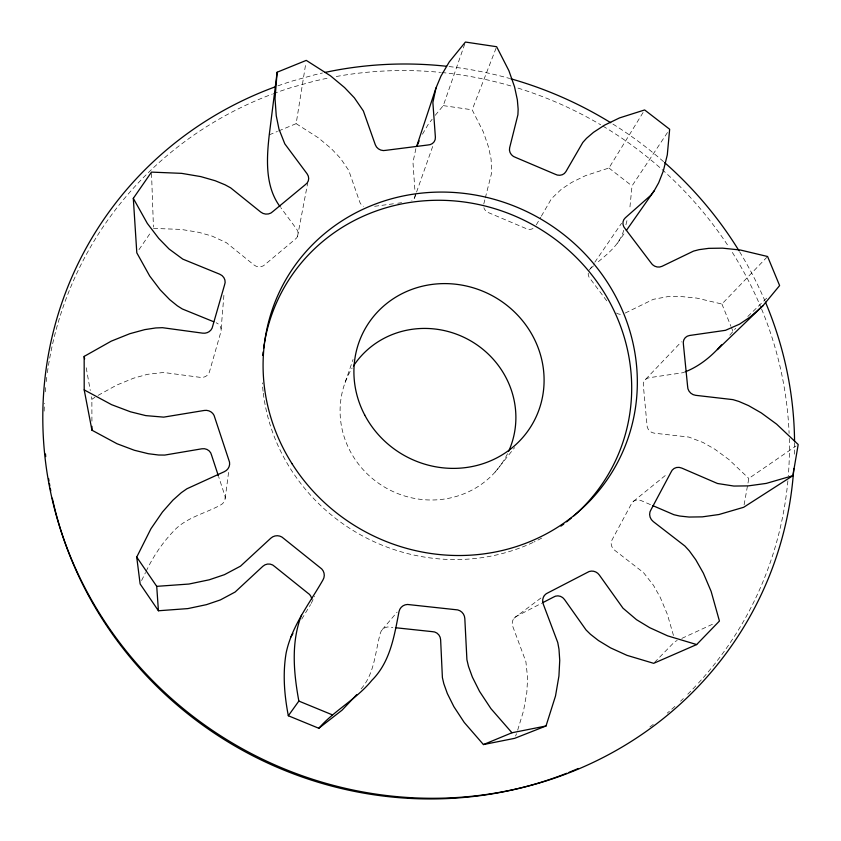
<?xml version="1.0" encoding="UTF-8"?>
<svg xmlns="http://www.w3.org/2000/svg" width="841" height="841" viewBox="0 0 841 841"><rect width="100%" height="100%" fill="white"/><g stroke="black" fill="none" stroke-linecap="round" stroke-linejoin="round"><path stroke-width="0.63" stroke-dasharray="4.21 3.15" d="M667.481 132.531L632.012 185.914L629.678 209.787M221.141 328.905L224.126 292.542M225.178 498.461L228.794 470.718M278.613 130.954L296.148 123.648L305.851 62.97M744.106 504.789L748.816 478.445L796.049 446.003M297.493 236.615L307.701 183.033M625.925 224.747L627.491 218.513M483.775 203.995L485.015 199.065M485.331 197.835L491.565 173.204L491.112 159.296L488.589 147.228L483.417 132.121L472.148 109.803L496.632 46.718M415.896 148.668L412.973 162.187L415.012 191.937M517.678 730.135L523.565 710.771L526.813 692.469L527.622 678.067L525.898 661.688L512.747 626.356A8.336 8.021 58.6 0 1 517.373 615.833L541.678 603.228M345.146 382.445L353.062 359.485M435.228 115.322L443.291 105.63L464.999 43.269M414.424 198.15L416.137 193.293M416.568 192.084L432.863 145.945M515.607 736.012L516.5 733.709M623.717 230.318C619.607 244.973 607.149 254.203 596.111 263.59M141.603 580.521L145.514 572.574M311.181 603.407L314.702 596.374M146.092 571.438C152.967 556.795 162.103 543.254 173.235 531.512C185.609 517.625 204.605 513.735 220.374 505.147A8.389 8.147 -3.5 0 0 224.431 494.319L218.818 477.225M536.306 224.883L540.742 217.23M541.373 216.137L551.507 198.644L561.452 189.162L571.565 182.486L585.641 175.59L608.947 168.021L644.648 109.95M422.466 134.224L428.29 124.226L432.148 119.285M301.751 619.092L310.592 604.574M138.986 249.651L151.327 231.59M606.729 300.815L590.35 278.96A7.737 7.096 33.7 0 1 590.382 268.668L594.093 263.265M594.839 262.182L621.562 223.243M617.315 243.364L624.842 232.631M729.83 335.17L735.654 328.284M361.104 688.895C374.687 673.557 375.086 652.174 380.29 633.378A8.41 8.294 62.8 0 1 390.235 627.165L392.842 627.439M495.118 472.064L514.608 447.622M382.298 629.562L397.11 612.143M645.688 379.249L681.389 341.793M625.262 313.031L653.341 299.322L667.481 296.694L680.243 296.452L696.705 298.092L721.914 304.022L766.687 257.441M654.54 662.424L674.808 641.63L677.163 640.548M747.817 316.468L767.455 297.388M590.382 268.668L595.155 264.431M633.368 501.394L667.407 473.809M513.988 618.24L543.549 596.048M91.921 421.183L91.869 399.296L94.928 397.309M98.071 395.386L116.657 385.115L133.677 378.166L147.427 374.34L163.596 372.479L200.473 377.388A8.231 7.821 3.3 0 0 209.756 370.765L220.594 332.857A8.168 7.706 5.8 0 0 216.169 322.744M681.851 638.382L713.567 623.749M269.257 134.844L277.435 131.438M685.489 371.722L682.429 372.794L649.178 377.714A7.874 7.275 41.2 0 0 643.418 386.24L646.981 424.758A7.937 7.359 43.7 0 0 654.382 433.189L688.811 437.068L703.139 442.524L714.903 449.262L729.01 459.628L748.816 478.445M374.644 206.297L396.468 203.385M397.761 203.217L401.609 202.702M153.504 228.405L181.236 229.425L198.823 232.337L212.111 236.111L226.345 242.66L253.971 264.968A8.011 7.474 10.9 0 0 265.251 264.337L294.897 239.496A7.947 7.38 13.4 0 0 296.726 229.225L280.789 207.653M443.291 105.63L472.148 109.803M650.44 504.611L641.042 500.563A8.084 7.569 48.9 0 0 631.034 504.558L612.574 538.902A8.147 7.685 51.3 0 0 614.498 550.109L643.47 572.563L653.415 585.21L660.322 597.541L667.355 614.329L673.546 635.733M296.148 123.648L318.466 137.903L331.459 148.773L340.458 158.266L348.752 170.46L359.706 201.893A7.821 7.212 18.5 0 0 363.575 206.297M608.947 168.021L632.012 185.914M721.914 304.022L730.945 326.319M731.418 327.485L732.847 331.007M86.203 367.759L90.281 390.466M91.417 396.773L91.869 399.296M151.527 173.414L153.451 227.091M533.015 228.531A7.706 7.064 28.6 0 1 525.457 228.289L489.399 213.025A7.716 7.075 26.1 0 1 483.869 207.716M620.322 314.313A7.769 7.138 36.1 0 1 616.537 313.062M415.181 194.534A7.779 7.149 21 0 1 411.806 200.831M541.657 538.124A187.07 177.346 28.8 0 1 534.14 541.93M533.057 542.445A187.07 177.346 28.8 0 1 263.212 392.463M263.075 391.265A187.07 177.346 28.8 0 1 262.339 382.886M507.533 453.667A88.799 84.857 28.8 0 1 387.018 488.526A88.799 84.857 28.8 0 1 352.158 368.022M277.929 85.845A379.617 363.291 28.8 0 1 292.584 80.946L314.923 74.744A379.617 363.291 28.8 0 1 322.439 72.999M449.094 66.555A379.617 363.291 28.8 0 1 509.646 78.455M612.931 124.079A379.617 363.291 28.8 0 1 663.528 161.64M739.607 251.753A379.617 363.291 28.8 0 1 764.932 300.899M794.566 442.587A379.617 363.291 28.8 0 1 794.367 456.831M787.88 480.831A376.337 360.453 28.8 0 1 697.525 684.038M695.801 685.888A376.337 360.453 28.8 0 1 686.95 695.002M683.312 698.566A376.337 360.453 28.8 0 1 680.548 701.205M674.913 706.387A376.337 360.453 28.8 0 1 667.218 713.136M653.247 724.427A376.337 360.453 28.8 0 1 648.096 728.295M44.142 411.123A376.337 360.453 28.8 0 1 44.447 403.375M45.235 391.801A376.337 360.453 28.8 0 1 45.708 386.671M46.244 381.562A376.337 360.453 28.8 0 1 46.865 376.474M47.369 372.668A376.337 360.453 28.8 0 1 272.284 94.087M273.483 93.645A376.337 360.453 28.8 0 1 291.638 87.443L313.788 81.283A376.337 360.453 28.8 0 1 329.998 77.698M336.274 76.51A376.337 360.453 28.8 0 1 440.537 72.389M441.809 72.515A376.337 360.453 28.8 0 1 511.875 86.245M517.982 88.095A376.337 360.453 28.8 0 1 600.684 124.783M602.881 126.087A376.337 360.453 28.8 0 1 728.905 247.075M732.353 252.447A376.337 360.453 28.8 0 1 761.116 307.922M761.61 309.099A376.337 360.453 28.8 0 1 789.1 433.346M789.279 438.476A376.337 360.453 28.8 0 1 788.322 475.701"/><path stroke-width="1.26" d="M626.345 230.487L654.193 190.791L658.671 182.791L663.36 170.86L667.302 154.839L669.657 129.262L644.648 109.95L619.544 117.908L604.395 125.225L593.515 132.321L586.513 138.323L582.824 142.434L565.877 171.68A8.357 7.558 28.6 0 1 554.85 174.098L515.775 157.498A8.368 7.569 26.2 0 1 509.646 147.764L517.909 114.786L518.151 109.204L517.352 99.858L514.566 86.907L508.9 70.697L496.632 46.718L465.43 42.05L449.294 61.877L440.947 76.111L435.985 87.99L432.873 102.476L435.386 137.199A8.431 7.664 21.4 0 1 427.67 145.02L385.956 150.318A8.484 7.727 19.1 0 1 375.317 144.778L363.365 110.949L354.345 97.808L344.579 87.569L330.481 75.827L306.261 60.384L277.131 72.221L269.257 134.844C266.555 158.634 264.947 186.376 280.032 206.623M277.131 72.221L275.028 98.586L276.258 115.816L278.991 129.157L284.805 143.853L307.091 173.803A8.631 7.926 14.3 0 1 305.125 184.841L272.978 211.438A8.715 8.042 12 0 1 260.721 212.058L230.676 187.869L225.083 184.81L215.212 180.741L200.757 176.599L181.645 173.362L151.475 172.111L133.309 198.339L136.81 252.836L149.709 276.027L160.179 289.84L169.672 299.617L177.304 305.798L182.318 308.973L213.751 321.767M652.795 505.62L673.946 514.724L679.591 516.017L689.084 517.047L702.319 516.858L718.971 514.513L743.665 507.291L792.884 475.68L798.193 444.521L776.611 424.137L761.263 412.899L748.49 405.583L738.892 401.441L732.953 399.633L695.665 395.323A8.62 7.905 42.9 0 1 687.591 386.187L683.439 344.631A8.547 7.811 40.6 0 1 689.62 335.475L725.52 330.313L739.565 324.142L750.54 316.731L763.123 305.535L779.618 285.572L767.581 256.505L740.322 250.008L722.535 248.158L708.763 248.347L699.113 249.651L693.51 251.112L662.025 266.313A8.421 7.653 35.7 0 1 650.808 262.581L625.305 228.899A8.389 7.601 33.4 0 1 625.284 217.84L650.892 195.217L654.193 190.791M416.715 146.187L435.985 87.99M133.309 198.339L147.333 223.433L158.728 238.392L169.052 248.989L182.823 259.144L219.68 274.187A8.894 8.315 7.3 0 1 224.494 285.12L212.72 326.035A8.967 8.452 5.2 0 1 202.607 333.152L162.429 327.685L155.774 327.948L144.799 329.619L129.798 333.709L111.243 341.152L84.163 356.405L84.205 389.888L111.601 404.679L130.481 411.806L145.766 415.612L163.701 417.136L204.216 410.461A9.104 8.725 1.3 0 1 214.77 417.514L228.794 459.911A9.146 8.841 0.1 0 1 224.379 471.664L186.891 488.779L181.341 492.658L172.931 500.143L162.481 511.98L150.949 528.737L136.726 557.089L156.72 586.345L188.941 584.043L209.22 579.806L224.431 574.676L240.515 566.151L270.823 538.177A9.177 9.03 3 0 1 283.774 538.524L319.895 567.465A9.167 9.083 16.4 0 1 322.944 579.964C309.541 603.46 291.795 625.904 286.15 652.931C282.587 673.778 284.353 695.108 288.326 715.754L318.813 728.274L342.045 710.172L356.679 694.708M301.499 615.16C290.828 642.461 293.688 672.884 298.849 701.079L288.326 715.754M395.459 627.722L432.043 631.623A8.399 8.221 62.5 0 1 440.631 639.78L442.398 677.615L443.817 683.712L447.338 693.541L453.877 706.661L464.232 722.44L483.438 744.569L514.724 738.314L546.019 725.983L555.512 695.98L558.929 676.059L559.738 660.374L558.981 649.178L557.762 642.545L543.265 604.101A9.093 8.694 56 0 1 548.237 592.684L587.123 572.563A9.03 8.568 54.2 0 1 599.328 575.013L622.981 608.18L636.49 619.67L649.694 627.68L667.638 635.859L696.653 644.563L719.433 621.036L711.129 591.391L703.37 573.163L695.78 559.77L689.336 550.887L684.9 546.03L653.31 521.62A8.873 8.284 49.9 0 1 651.144 509.478L670.918 472.348A8.788 8.158 47.6 0 1 681.725 468.069L717.489 483.491L733.899 486.056L748.227 485.888L766.235 483.407L792.884 475.68M416.821 146.439L419.133 140.889M290.881 636.952L292.92 633.599M685.489 371.722C699.575 366.15 711.717 356.195 721.557 344.81M318.813 728.274C334.592 710.172 356.658 699.092 371.869 680.327C390.361 661.888 394.271 635.922 399.044 611.449A9.177 9.009 55.6 0 1 409.861 604.721L455.433 609.662A9.167 8.925 57.7 0 1 464.821 618.555L466.913 659.733L468.479 666.377L472.369 677.089L479.549 691.397L490.913 708.616L511.959 732.763L546.019 725.983M717.415 349.635L763.123 305.535M542.834 602.629L553.252 597.236A8.284 7.916 56.4 0 1 564.469 599.465L586.061 629.962L590.414 634.251L598.424 640.516L610.534 647.864L627.008 655.36L653.667 663.328L696.653 644.563M483.438 744.569L511.959 732.763M136.726 557.089L140.132 583.948L158.423 610.766L187.879 608.59L206.444 604.658L220.363 599.927L235.091 592.053L262.876 566.266A8.41 8.305 -4.9 0 1 274.755 566.561L307.817 593.094A8.399 8.357 5.3 0 1 311.78 599.36M298.849 701.079L332.206 714.787M84.205 389.888L91.942 430.203L117.046 443.754L134.339 450.261L148.342 453.72L158.581 455.013L164.773 455.076L201.924 448.789A8.347 8.042 -1.5 0 1 211.596 455.254L218.418 476.006M84.163 356.405L84.615 358.928M156.72 586.345L158.423 610.766M91.932 426.334L91.942 430.203M264.505 342.455A187.07 177.346 28.8 0 1 533.678 225.283A187.07 177.346 28.8 0 1 573.898 515.827M571.207 518.14A187.07 177.346 28.8 0 1 566.603 521.862M563.785 524.027A187.07 177.346 28.8 0 1 560.905 526.13M262.76 355.48A187.07 177.346 28.8 0 1 263.128 351.948M263.58 348.426A187.07 177.346 28.8 0 1 264.284 343.748M353.483 365.94A88.799 84.857 28.8 0 1 468.963 339.901A88.799 84.857 28.8 0 1 508.584 451.438M793.778 468.479A379.617 363.291 28.8 0 1 451.375 797.825A379.617 363.291 28.8 0 1 53.477 504.737A379.617 363.291 28.8 0 1 275.501 86.728M324.962 72.442A379.617 363.291 28.8 0 1 446.529 66.271M510.886 78.802A379.617 363.291 28.8 0 1 610.734 122.723M664.495 162.481A379.617 363.291 28.8 0 1 738.934 250.66M765.436 302.087A379.617 363.291 28.8 0 1 794.556 441.294M578.261 768.485A376.337 360.453 28.8 0 1 569.021 772.343M566.697 773.268A376.337 360.453 28.8 0 1 52.289 498.187M50.765 490.808A376.337 360.453 28.8 0 1 50.281 488.348M49.829 485.877A376.337 360.453 28.8 0 1 49.388 483.407M48.967 480.936A376.337 360.453 28.8 0 1 48.557 478.476M45.719 456.6A376.337 360.453 28.8 0 1 45.477 453.993M292.111 463.822A189.425 179.333 28.8 0 0 615.959 465.494A189.425 179.333 28.8 0 0 442.555 192.074A189.425 179.333 28.8 0 0 292.111 463.822M364.721 415.023A96.242 91.196 28.8 0 0 529.283 429.005A96.242 91.196 28.8 0 0 452.994 283.953A96.242 91.196 28.8 0 0 364.721 415.023"/></g></svg>
